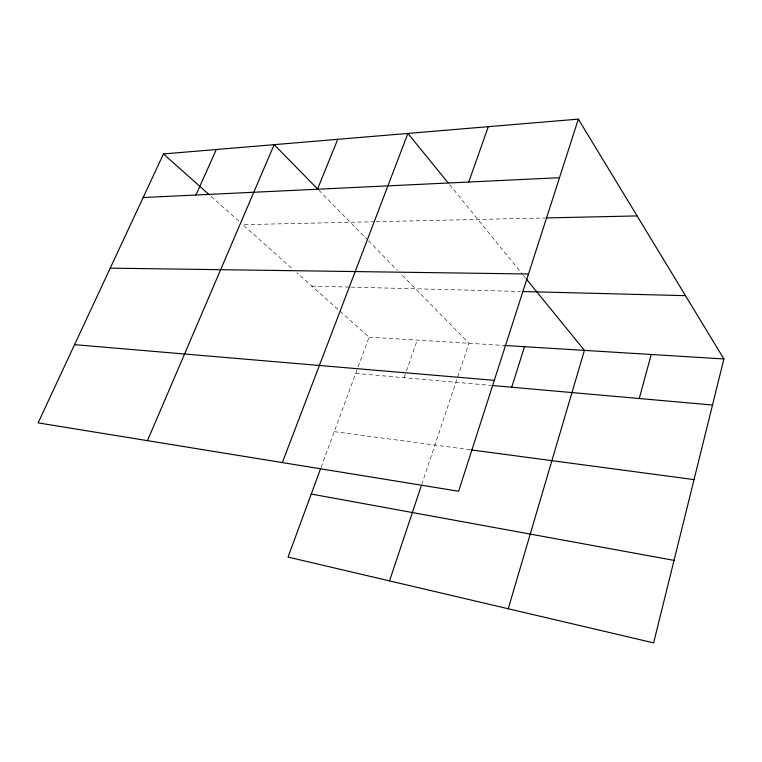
<?xml version="1.0" encoding="UTF-8"?>
<svg xmlns="http://www.w3.org/2000/svg" width="762" height="762" viewBox="0 0 762 762"><rect width="100%" height="100%" fill="white"/><g stroke="black" fill="none" stroke-linecap="round" stroke-linejoin="round"><path stroke-width="0.57" stroke-dasharray="3.81 2.86" d="M421.767 484.422L468.944 343.281L400.641 273.625M404.031 377.695L405.984 372.17M406.365 371.056L417.262 340.109M321.107 467.297L357.73 367.922M358.14 366.817L369.065 337.147L296.789 272.739M374.894 221.732L242.83 224.666L293.246 269.586M376.066 221.704L545.192 217.961M311.82 286.141L349.825 287.103M351.015 287.141L520.446 291.455M369.065 337.147L504.415 345.462M355.702 373.409L490.795 385.382M334.251 431.644L470.059 449.751M211.084 196.377L241.068 223.095M318.84 190.214L367.617 239.954M368.446 240.802L397.335 270.262M449.599 184.671L522.646 274.453M523.389 275.368L525.628 278.12"/><path stroke-width="1.14" d="M578.348 119.12L458.619 491.252L38.1 422.872L163.468 153.943L578.348 119.12L723.9 358.95L653.625 642.88L288.036 557.079L320.697 468.411M639.251 398.526L651.234 354.482M508.235 608.762L584.416 350.377L526.38 279.035M511.731 387.229L524.513 346.7M389.525 580.901L421.396 485.546M468.744 182.023L488.299 126.683M282.331 462.582L407.908 133.426L448.113 182.842M317.468 189.224L337.728 139.322M147.466 440.655L274.158 144.656L318.011 189.376M195.939 195.015L216.322 149.504M143.151 197.529L559.508 177.698M546.373 217.932L637.099 215.922M110.242 268.138L528.523 273.996M522.789 291.513L685.495 295.666M504.415 345.462L723.9 358.95M74.562 344.653L494.309 380.343M491.966 385.477L712.499 405.013M471.23 449.904L694.039 479.612M311.258 494.043L674.046 560.384M163.468 153.943L209.321 194.805"/></g></svg>
